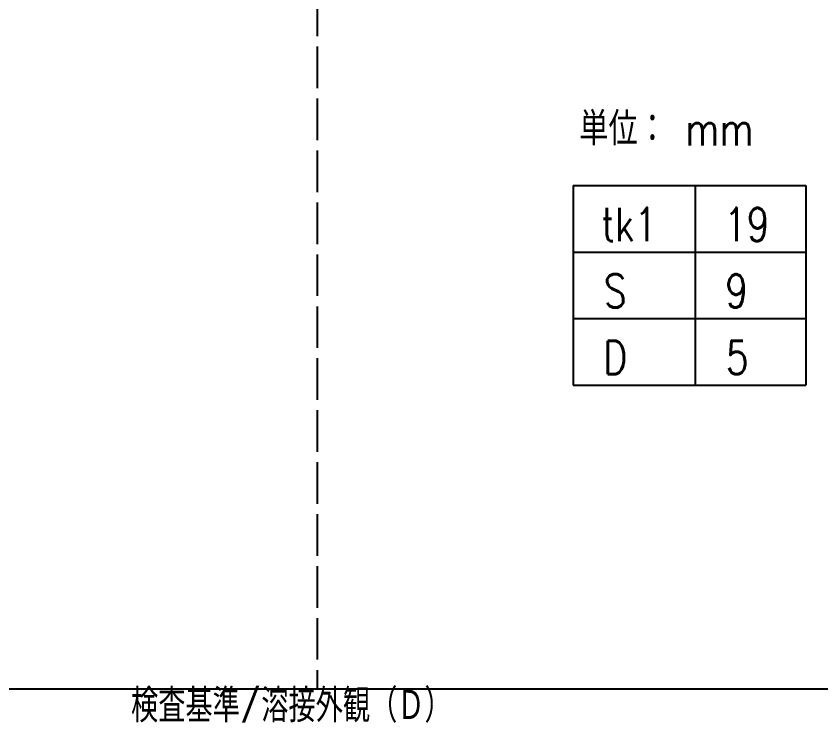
# Model space of a CAD drawing. Header units: millimetres. Extents: x -11384 to 29624, y 0 to 17788.
# Drawn here: x -5736 to -5155, y 5484 to 5994 of the extents above; entities that cross this region are included whole.
import ezdxf
from ezdxf.enums import TextEntityAlignment as Align

# ---------------------------------------------------------------- set-up
doc = ezdxf.new("R2010")
doc.units = ezdxf.units.MM
doc.header["$LTSCALE"] = 5
doc.linetypes.add('DASHED', pattern=[7.5, 6, -1.5])
doc.layers.get('0').update_dxf_attribs({"color": 255})
doc.layers.add('寸法', color=4, linetype='Continuous')
doc.layers.add('文字', color=7, linetype='Continuous')
doc.styles.add('04setumei', font='simplex.shx', dxfattribs={"width": 0.7, "height": 2.5, "bigfont": 'extfont2.shx'})
doc.styles.add('DLSTANDARD1', font='monotxt.shx', dxfattribs={"width": 0.6, "bigfont": 'extfont'})

msp = doc.modelspace()

# ---------------------------------------------------------------- linework, layer by layer
at = {"linetype": 'DASHED', "lineweight": -3}
msp.add_line((-5518.514, 6984.54), (-5518.514, 5508.54), dxfattribs=at)
at = {"linetype": 'Continuous', "lineweight": -3}
msp.add_line((-7940.313, 5508.54), (-4736.313, 5508.54), dxfattribs=at)
at = {"layer": '寸法'}
for p, q in [((-5333.809, 5871.68), (-5333.809, 5775.68)), ((-5333.809, 5871.68), (-5165.809, 5871.68)), ((-5333.809, 5871.68), (-5333.809, 5727.68)), ((-5245.809, 5871.68), (-5245.809, 5727.68)), ((-5165.809, 5871.68), (-5165.809, 5727.68)), ((-5333.809, 5823.68), (-5165.809, 5823.68)), ((-5333.809, 5775.68), (-5165.809, 5775.68)), ((-5333.809, 5727.68), (-5165.809, 5727.68))]:
    msp.add_line(p, q, dxfattribs=at)

# ---------------------------------------------------------------- texts
at = {"layer": '寸法', "style": '04setumei', "width": 0.8}
msp.add_text('単位： mm', height=24, dxfattribs=at).set_placement((-5329.435, 5900.719))
for s, p in [('tk1', (-5293.352, 5843.68)), ('19', (-5208.552, 5843.68)), ('S', (-5303.409, 5795.68)), ('9', (-5215.866, 5795.68)), ('D', (-5303.409, 5747.68)), ('5', (-5215.409, 5747.68))]:
    msp.add_text(s, height=24, dxfattribs=at).set_placement(p, align=Align.MIDDLE)
at = {"layer": '文字', "color": 0, "linetype": 'Continuous', "ltscale": 6, "style": 'DLSTANDARD1', "width": 0.74375}
msp.add_text('検査基準/溶接外観（Ｄ）', height=24, dxfattribs=at).set_placement((-5652.874, 5477.115), align=Align.BOTTOM_LEFT)

doc.saveas('drawing.dxf')
